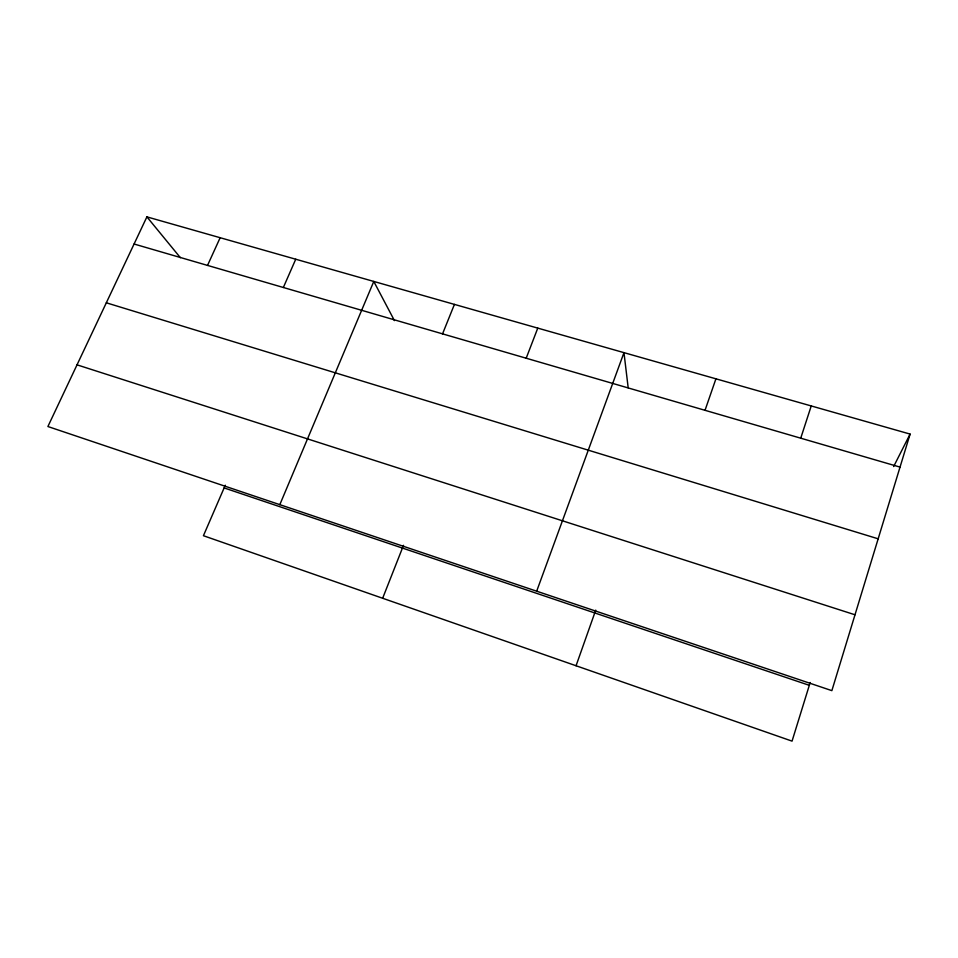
<?xml version="1.0" encoding="UTF-8"?>
<svg xmlns="http://www.w3.org/2000/svg" width="958" height="958" viewBox="0 0 958 958"><rect width="100%" height="100%" fill="white"/><g stroke="black" fill="none" stroke-linecap="round" stroke-linejoin="round"><path stroke-width="1.44" d="M910.1 434.082L831.867 690.646L47.9 426.526L146.897 216.867L910.1 434.082L893.634 466.558M810.181 682.515L792.05 741.133L203.431 535.714L225.286 485.239M800.732 438.189L811.234 405.952M705.028 410.311L715.925 378.817M576.057 665.75L595.732 610.138M536.672 591.194L623.969 352.652L628.185 387.786M526.193 358.22L537.773 328.115M382.649 598.259L403.51 545.33M442.548 333.863L454.427 304.393M279.82 504.662L373.788 281.448L394.445 320.619M283.352 287.496L295.735 259.235M207.527 265.414L220.148 237.716M134.084 244.015L900.029 467.109M106.326 302.8L878.163 538.815M77.035 364.842L855.003 614.785M224.124 487.921L809.318 685.329M146.897 216.867L180.379 257.69"/></g></svg>
